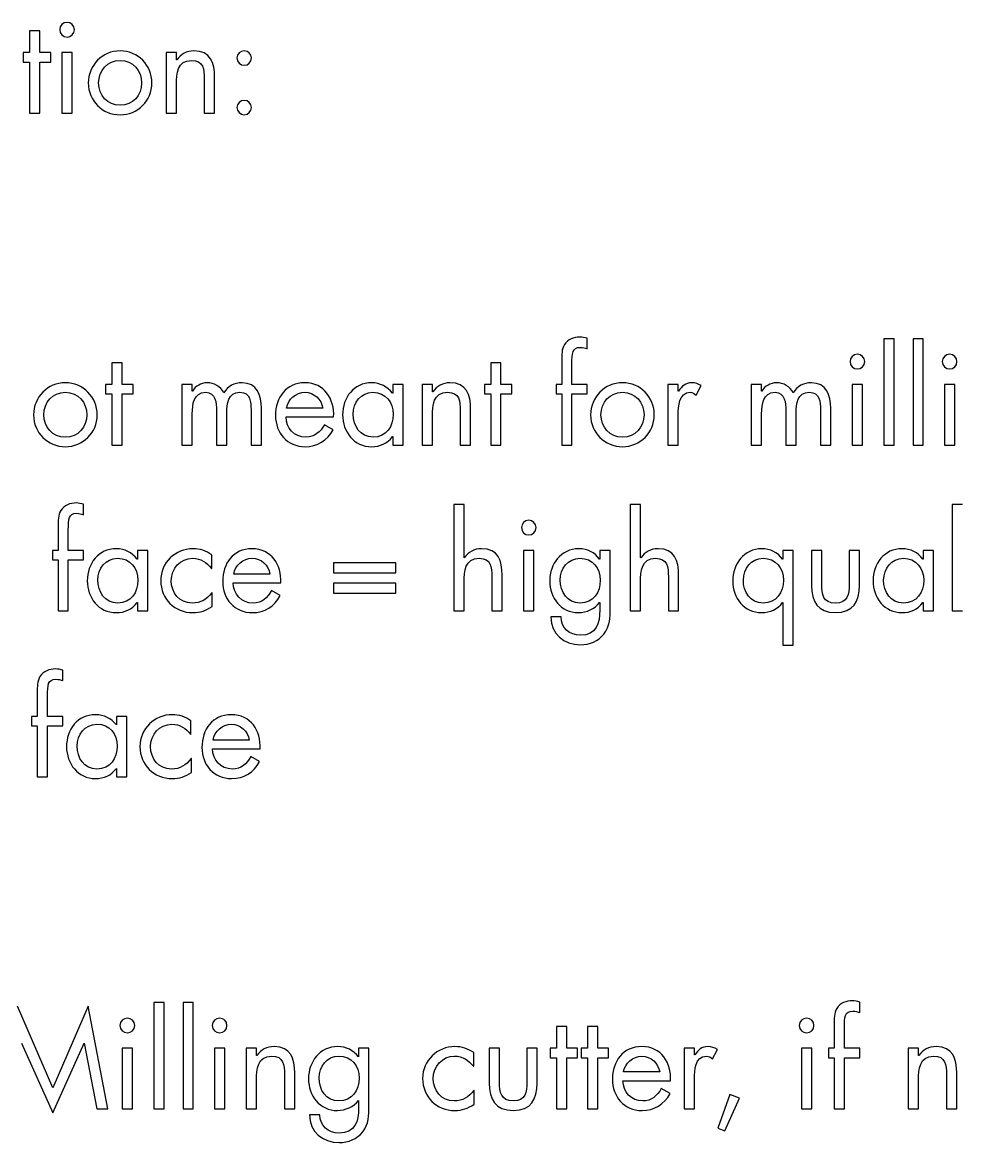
# Model space of a CAD drawing. Extents: x 150 to 6088, y 37 to 2750.
# Drawn here: x 5042 to 5478, y 140 to 661 of the extents above; entities that cross this region are included whole.
import ezdxf

# ---------------------------------------------------------------- set-up
doc = ezdxf.new("R2010")
doc.units = 0
doc.layers.add('00_Layout', color=7, linetype='CONTINUOUS')

msp = doc.modelspace()

# ---------------------------------------------------------------- linework, layer by layer
at = {"layer": '00_Layout', "color": 7}
for p, q in [((5050.037397, 657.561497), (5045.239718, 657.561497)), ((5045.239718, 657.561497), (5045.239718, 647.426204)), ((5050.037397, 647.426204), (5050.037397, 657.561497)), ((5062.691597, 661.4597), (5062.691597, 661.4597)), ((5045.239718, 647.426204), (5042.300997, 647.426204)), ((5042.300997, 647.426204), (5042.300997, 642.988252)), ((5055.075053, 647.426204), (5050.037397, 647.426204)), ((5055.075053, 642.988252), (5055.075053, 647.426204)), ((5065.090569, 647.426204), (5060.292625, 647.426204)), ((5060.292625, 647.426204), (5060.292625, 619.239277)), ((5065.090569, 619.239277), (5065.090569, 647.426204)), ((5113.607903, 647.426204), (5108.810224, 647.426204)), ((5108.810224, 647.426204), (5108.810224, 619.239277)), ((5113.607903, 644.007795), (5113.607903, 647.426204)), ((5145.153311, 648.20585), (5145.153311, 648.20585)), ((5042.300997, 642.988252), (5045.239718, 642.988252)), ((5045.239718, 642.988252), (5045.239718, 619.239277)), ((5050.037397, 642.988252), (5055.075053, 642.988252)), ((5050.037397, 619.239277), (5050.037397, 642.988252)), ((5087.399922, 643.767898), (5087.399922, 643.767898)), ((5113.727759, 644.007795), (5113.607903, 644.007795)), ((5131.359554, 619.239277), (5131.359554, 635.971517)), ((5113.607903, 619.239277), (5113.607903, 632.613062)), ((5126.561875, 635.13189), (5126.561875, 619.239277)), ((5145.153311, 625.176514), (5145.153311, 625.176514)), ((5045.239718, 619.239277), (5050.037397, 619.239277)), ((5060.292625, 619.239277), (5065.090569, 619.239277)), ((5087.399922, 618.459631), (5087.399922, 618.459631)), ((5108.810224, 619.239277), (5113.607903, 619.239277)), ((5126.561875, 619.239277), (5131.359554, 619.239277)), ((5304.859169, 509.589859), (5304.859169, 514.447598)), ((5447.652896, 514.267682), (5442.854952, 514.267682)), ((5442.854952, 514.267682), (5442.854952, 464.790653)), ((5447.652896, 464.790653), (5447.652896, 514.267682)), ((5461.266472, 514.267682), (5456.468529, 514.267682)), ((5456.468529, 514.267682), (5456.468529, 464.790653)), ((5461.266472, 464.790653), (5461.266472, 514.267682)), ((5430.560585, 507.01105), (5430.560585, 507.01105)), ((5473.500779, 507.01105), (5473.500779, 507.01105)), ((5088.359564, 503.112873), (5083.561885, 503.112873)), ((5083.561885, 503.112873), (5083.561885, 492.977554)), ((5088.359564, 492.977554), (5088.359564, 503.112873)), ((5264.677779, 503.112873), (5259.879835, 503.112873)), ((5259.879835, 503.112873), (5259.879835, 492.977554)), ((5264.677779, 492.977554), (5264.677779, 503.112873)), ((5292.924634, 504.19237), (5292.924634, 492.977554)), ((5297.722313, 492.977554), (5297.722313, 502.513143)), ((5083.561885, 492.977554), (5080.623164, 492.977554)), ((5080.623164, 492.977554), (5080.623164, 488.539628)), ((5093.39722, 492.977554), (5088.359564, 492.977554)), ((5093.39722, 488.539628), (5093.39722, 492.977554)), ((5120.98447, 492.977554), (5116.186527, 492.977554)), ((5116.186527, 492.977554), (5116.186527, 464.790653)), ((5120.98447, 489.918977), (5120.98447, 492.977554)), ((5219.098901, 492.977554), (5214.300957, 492.977554)), ((5214.300957, 492.977554), (5214.300957, 488.959441)), ((5219.098901, 464.790653), (5219.098901, 492.977554)), ((5232.772538, 492.977554), (5227.974594, 492.977554)), ((5227.974594, 492.977554), (5227.974594, 464.790653)), ((5232.772538, 489.559145), (5232.772538, 492.977554)), ((5259.879835, 492.977554), (5256.941379, 492.977554)), ((5256.941379, 492.977554), (5256.941379, 488.539628)), ((5269.715434, 492.977554), (5264.677779, 492.977554)), ((5269.715434, 488.539628), (5269.715434, 492.977554)), ((5292.924634, 492.977554), (5290.28595, 492.977554)), ((5290.28595, 492.977554), (5290.28595, 488.539628)), ((5304.859169, 492.977554), (5297.722313, 492.977554)), ((5304.859169, 488.539628), (5304.859169, 492.977554)), ((5347.199554, 492.977554), (5342.40161, 492.977554)), ((5342.40161, 492.977554), (5342.40161, 464.790653)), ((5347.199554, 489.918977), (5347.199554, 492.977554)), ((5355.595558, 488.059833), (5357.87441, 492.437805)), ((5386.001409, 492.977554), (5381.20373, 492.977554)), ((5381.20373, 492.977554), (5381.20373, 464.790653)), ((5386.001409, 489.918977), (5386.001409, 492.977554)), ((5432.959557, 492.977554), (5428.161878, 492.977554)), ((5428.161878, 492.977554), (5428.161878, 464.790653)), ((5432.959557, 464.790653), (5432.959557, 492.977554)), ((5475.899486, 492.977554), (5471.101807, 492.977554)), ((5471.101807, 492.977554), (5471.101807, 464.790653)), ((5475.899486, 464.790653), (5475.899486, 492.977554)), ((5061.911872, 489.319274), (5061.911872, 489.319274)), ((5080.623164, 488.539628), (5083.561885, 488.539628)), ((5083.561885, 488.539628), (5083.561885, 464.790653)), ((5088.359564, 488.539628), (5093.39722, 488.539628)), ((5088.359564, 464.790653), (5088.359564, 488.539628)), ((5121.104326, 489.918977), (5120.98447, 489.918977)), ((5205.065431, 489.319274), (5205.065431, 489.319274)), ((5214.300957, 488.959441), (5214.181101, 488.959441)), ((5232.892394, 489.559145), (5232.772538, 489.559145)), ((5256.941379, 488.539628), (5259.879835, 488.539628)), ((5259.879835, 488.539628), (5259.879835, 464.790653)), ((5264.677779, 488.539628), (5269.715434, 488.539628)), ((5264.677779, 464.790653), (5264.677779, 488.539628)), ((5290.28595, 488.539628), (5292.924634, 488.539628)), ((5292.924634, 488.539628), (5292.924634, 464.790653)), ((5297.722313, 488.539628), (5304.859169, 488.539628)), ((5297.722313, 464.790653), (5297.722313, 488.539628)), ((5321.23155, 489.319274), (5321.23155, 489.319274)), ((5347.31941, 489.918977), (5347.199554, 489.918977)), ((5386.121265, 489.918977), (5386.001409, 489.918977)), ((5132.259135, 480.803201), (5132.259135, 464.790653)), ((5137.057079, 464.790653), (5137.057079, 479.723704)), ((5148.331744, 481.163034), (5148.331744, 464.790653)), ((5153.129423, 464.790653), (5153.129423, 481.94268)), ((5181.736111, 481.94268), (5164.884041, 481.94268)), ((5245.72651, 480.683266), (5245.72651, 464.790653)), ((5250.524189, 464.790653), (5250.524189, 481.522867)), ((5397.276074, 480.803201), (5397.276074, 464.790653)), ((5402.074018, 464.790653), (5402.074018, 479.723704)), ((5413.348683, 481.163034), (5413.348683, 464.790653)), ((5418.146626, 464.790653), (5418.146626, 481.94268)), ((5120.98447, 464.790653), (5120.98447, 479.363871)), ((5164.644065, 477.864587), (5186.773767, 477.864587)), ((5232.772538, 464.790653), (5232.772538, 478.164438)), ((5347.199554, 464.790653), (5347.199554, 478.884103)), ((5386.001409, 464.790653), (5386.001409, 479.363871)), ((5186.534055, 471.927323), (5182.455776, 474.266235)), ((5061.911872, 464.011007), (5061.911872, 464.011007)), ((5083.561885, 464.790653), (5088.359564, 464.790653)), ((5116.186527, 464.790653), (5120.98447, 464.790653)), ((5132.259135, 464.790653), (5137.057079, 464.790653)), ((5148.331744, 464.790653), (5153.129423, 464.790653)), ((5214.181101, 468.68883), (5214.300957, 468.68883)), ((5214.300957, 468.68883), (5214.300957, 464.790653)), ((5214.300957, 464.790653), (5219.098901, 464.790653)), ((5227.974594, 464.790653), (5232.772538, 464.790653)), ((5245.72651, 464.790653), (5250.524189, 464.790653)), ((5259.879835, 464.790653), (5264.677779, 464.790653)), ((5292.924634, 464.790653), (5297.722313, 464.790653)), ((5321.23155, 464.011007), (5321.23155, 464.011007)), ((5342.40161, 464.790653), (5347.199554, 464.790653)), ((5381.20373, 464.790653), (5386.001409, 464.790653)), ((5397.276074, 464.790653), (5402.074018, 464.790653)), ((5413.348683, 464.790653), (5418.146626, 464.790653)), ((5428.161878, 464.790653), (5432.959557, 464.790653)), ((5442.854952, 464.790653), (5447.652896, 464.790653)), ((5456.468529, 464.790653), (5461.266472, 464.790653)), ((5471.101807, 464.790653), (5475.899486, 464.790653)), ((5070.427732, 432.365533), (5070.427732, 437.223299)), ((5242.667933, 437.043383), (5242.667933, 387.566328)), ((5247.465612, 437.043383), (5242.667933, 437.043383)), ((5247.465612, 412.454781), (5247.465612, 437.043383)), ((5324.829875, 437.043383), (5324.829875, 387.566328)), ((5329.627554, 437.043383), (5324.829875, 437.043383)), ((5329.627554, 412.454781), (5329.627554, 437.043383)), ((5479.557872, 437.043383), (5474.760193, 437.043383)), ((5474.760193, 437.043383), (5474.760193, 387.566328)), ((5277.631751, 429.786751), (5277.631751, 429.786751)), ((5058.493462, 426.968045), (5058.493462, 415.753255)), ((5063.291141, 415.753255), (5063.291141, 425.288818)), ((5058.493462, 415.753255), (5055.854514, 415.753255)), ((5055.854514, 415.753255), (5055.854514, 411.315303)), ((5070.427732, 415.753255), (5063.291141, 415.753255)), ((5070.427732, 411.315303), (5070.427732, 415.753255)), ((5086.200569, 412.094949), (5086.200569, 412.094949)), ((5100.234038, 415.753255), (5095.436359, 415.753255)), ((5095.436359, 415.753255), (5095.436359, 411.735116)), ((5100.234038, 387.566328), (5100.234038, 415.753255)), ((5130.040344, 407.357144), (5130.040344, 413.714195)), ((5247.585733, 412.334846), (5247.465612, 412.454781)), ((5280.030458, 415.753255), (5275.232779, 415.753255)), ((5275.232779, 415.753255), (5275.232779, 387.566328)), ((5280.030458, 387.566328), (5280.030458, 415.753255)), ((5301.440759, 412.094949), (5301.440759, 412.094949)), ((5315.474229, 415.753255), (5310.676285, 415.753255)), ((5310.676285, 415.753255), (5310.676285, 411.735116)), ((5315.474229, 388.945677), (5315.474229, 415.753255)), ((5329.74741, 412.334846), (5329.627554, 412.454781)), ((5386.661014, 412.094949), (5386.661014, 412.094949)), ((5400.694483, 415.753255), (5395.896804, 415.753255)), ((5395.896804, 415.753255), (5395.896804, 411.735116)), ((5400.694483, 371.733669), (5400.694483, 415.753255)), ((5414.008288, 415.753255), (5409.210608, 415.753255)), ((5409.210608, 415.753255), (5409.210608, 399.500783)), ((5414.008288, 400.040532), (5414.008288, 415.753255)), ((5431.520227, 415.753255), (5426.722547, 415.753255)), ((5426.722547, 415.753255), (5426.722547, 400.040532)), ((5431.520227, 399.500783), (5431.520227, 415.753255)), ((5451.970622, 412.094949), (5451.970622, 412.094949)), ((5466.004091, 415.753255), (5461.206412, 415.753255)), ((5461.206412, 415.753255), (5461.206412, 411.735116)), ((5466.004091, 387.566328), (5466.004091, 415.753255)), ((5055.854514, 411.315303), (5058.493462, 411.315303)), ((5058.493462, 411.315303), (5058.493462, 387.566328)), ((5063.291141, 411.315303), (5070.427732, 411.315303)), ((5063.291141, 387.566328), (5063.291141, 411.315303)), ((5095.436359, 411.735116), (5095.316239, 411.735116)), ((5129.920224, 407.357144), (5130.040344, 407.357144)), ((5186.653911, 409.935953), (5186.653911, 405.258104)), ((5215.680492, 409.935953), (5186.653911, 409.935953)), ((5215.680492, 405.258104), (5215.680492, 409.935953)), ((5310.676285, 411.735116), (5310.556429, 411.735116)), ((5395.896804, 411.735116), (5395.776948, 411.735116)), ((5461.206412, 411.735116), (5461.086556, 411.735116)), ((5157.147642, 404.718355), (5140.295572, 404.718355)), ((5186.653911, 405.258104), (5215.680492, 405.258104)), ((5260.419584, 403.458941), (5260.419584, 387.566328)), ((5265.217528, 387.566328), (5265.217528, 404.298568)), ((5342.581526, 403.458941), (5342.581526, 387.566328)), ((5347.379205, 387.566328), (5347.379205, 404.298568)), ((5140.055595, 400.640261), (5162.185297, 400.640261)), ((5161.945321, 394.703024), (5157.867307, 397.041936)), ((5186.653911, 400.58028), (5186.653911, 395.902457)), ((5215.680492, 400.58028), (5186.653911, 400.58028)), ((5215.680492, 395.902457), (5215.680492, 400.58028)), ((5247.465612, 387.566328), (5247.465612, 400.940113)), ((5329.627554, 387.566328), (5329.627554, 400.940113)), ((5095.316239, 391.464505), (5095.436359, 391.464505)), ((5095.436359, 391.464505), (5095.436359, 387.566328)), ((5130.220261, 396.082374), (5130.10014, 396.082374)), ((5130.220261, 389.665342), (5130.220261, 396.082374)), ((5186.653911, 395.902457), (5215.680492, 395.902457)), ((5310.556429, 391.464505), (5310.676285, 391.464505)), ((5310.676285, 391.464505), (5310.676285, 388.106077)), ((5395.776948, 391.524486), (5395.896804, 391.524486)), ((5395.896804, 391.524486), (5395.896804, 371.733669)), ((5461.086556, 391.464505), (5461.206412, 391.464505)), ((5461.206412, 391.464505), (5461.206412, 387.566328)), ((5058.493462, 387.566328), (5063.291141, 387.566328)), ((5095.436359, 387.566328), (5100.234038, 387.566328)), ((5242.667933, 387.566328), (5247.465612, 387.566328)), ((5260.419584, 387.566328), (5265.217528, 387.566328)), ((5275.232779, 387.566328), (5280.030458, 387.566328)), ((5324.829875, 387.566328), (5329.627554, 387.566328)), ((5342.581526, 387.566328), (5347.379205, 387.566328)), ((5461.206412, 387.566328), (5466.004091, 387.566328)), ((5474.760193, 387.566328), (5479.557872, 387.566328)), ((5292.624597, 384.807603), (5287.826918, 384.807603)), ((5395.896804, 371.733669), (5400.694483, 371.733669)), ((5060.772314, 355.141234), (5060.772314, 359.998974)), ((5048.838044, 349.74372), (5048.838044, 338.52893)), ((5053.635723, 338.52893), (5053.635723, 348.064519)), ((5048.838044, 338.52893), (5046.199095, 338.52893)), ((5046.199095, 338.52893), (5046.199095, 334.090977)), ((5046.199095, 334.090977), (5048.838044, 334.090977)), ((5048.838044, 334.090977), (5048.838044, 310.342002)), ((5060.772314, 338.52893), (5053.635723, 338.52893)), ((5053.635723, 334.090977), (5060.772314, 334.090977)), ((5053.635723, 310.342002), (5053.635723, 334.090977)), ((5060.772314, 334.090977), (5060.772314, 338.52893)), ((5076.54515, 334.870623), (5076.54515, 334.870623)), ((5085.780941, 334.510791), (5085.66082, 334.510791)), ((5090.57862, 338.52893), (5085.780941, 338.52893)), ((5085.780941, 338.52893), (5085.780941, 334.510791)), ((5090.57862, 310.342002), (5090.57862, 338.52893)), ((5120.384661, 330.132819), (5120.384661, 336.48987)), ((5120.264805, 330.132819), (5120.384661, 330.132819)), ((5130.400177, 323.415936), (5152.529879, 323.415936)), ((5147.492223, 327.494056), (5130.639889, 327.494056)), ((5120.564577, 318.858048), (5120.444721, 318.858048)), ((5120.564577, 312.441043), (5120.564577, 318.858048)), ((5152.289902, 317.478699), (5148.211888, 319.817611)), ((5085.66082, 314.240206), (5085.780941, 314.240206)), ((5085.780941, 314.240206), (5085.780941, 310.342002)), ((5048.838044, 310.342002), (5053.635723, 310.342002)), ((5085.780941, 310.342002), (5090.57862, 310.342002)), ((5056.03443, 165.728819), (5039.602253, 203.691206)), ((5072.526932, 203.691206), (5056.03443, 165.728819)), ((5081.702662, 155.893378), (5072.526932, 203.691206)), ((5107.850318, 205.370433), (5103.052638, 205.370433)), ((5103.052638, 205.370433), (5103.052638, 155.893378)), ((5107.850318, 155.893378), (5107.850318, 205.370433)), ((5121.464159, 205.370433), (5116.666215, 205.370433)), ((5116.666215, 205.370433), (5116.666215, 155.893378)), ((5121.464159, 155.893378), (5121.464159, 205.370433)), ((5431.699878, 200.692584), (5431.699878, 205.55035)), ((5090.758536, 198.113775), (5090.758536, 198.113775)), ((5133.698466, 198.113775), (5133.698466, 198.113775)), ((5406.931493, 198.113775), (5406.931493, 198.113775)), ((5295.323341, 194.215598), (5290.525398, 194.215598)), ((5290.525398, 194.215598), (5290.525398, 184.080306)), ((5295.323341, 184.080306), (5295.323341, 194.215598)), ((5309.716643, 194.215598), (5304.918964, 194.215598)), ((5304.918964, 194.215598), (5304.918964, 184.080306)), ((5309.716643, 184.080306), (5309.716643, 194.215598)), ((5419.765608, 195.295096), (5419.765608, 184.080306)), ((5424.563288, 184.080306), (5424.563288, 193.615868)), ((5041.521272, 186.479172), (5056.03443, 154.034235)), ((5056.03443, 154.034235), (5070.607913, 186.479172)), ((5070.607913, 186.479172), (5070.727769, 186.479172)), ((5070.727769, 186.479172), (5076.54515, 155.893378)), ((5093.157243, 184.080306), (5088.359564, 184.080306)), ((5088.359564, 184.080306), (5088.359564, 155.893378)), ((5093.157243, 155.893378), (5093.157243, 184.080306)), ((5136.097173, 184.080306), (5131.299494, 184.080306)), ((5131.299494, 184.080306), (5131.299494, 155.893378)), ((5136.097173, 155.893378), (5136.097173, 184.080306)), ((5150.910368, 184.080306), (5146.112689, 184.080306)), ((5146.112689, 184.080306), (5146.112689, 155.893378)), ((5150.910368, 180.66187), (5150.910368, 184.080306)), ((5203.206208, 184.080306), (5198.408264, 184.080306)), ((5198.408264, 184.080306), (5198.408264, 180.062167)), ((5203.206208, 157.272728), (5203.206208, 184.080306)), ((5264.017909, 184.080306), (5259.22023, 184.080306)), ((5259.22023, 184.080306), (5259.22023, 167.827833)), ((5264.017909, 168.367582), (5264.017909, 184.080306)), ((5281.529848, 184.080306), (5276.731905, 184.080306)), ((5276.731905, 184.080306), (5276.731905, 168.367582)), ((5281.529848, 167.827833), (5281.529848, 184.080306)), ((5290.525398, 184.080306), (5287.586941, 184.080306)), ((5287.586941, 184.080306), (5287.586941, 179.642353)), ((5300.360997, 184.080306), (5295.323341, 184.080306)), ((5300.360997, 179.642353), (5300.360997, 184.080306)), ((5304.918964, 184.080306), (5301.980244, 184.080306)), ((5301.980244, 184.080306), (5301.980244, 179.642353)), ((5314.754299, 184.080306), (5309.716643, 184.080306)), ((5314.754299, 179.642353), (5314.754299, 184.080306)), ((5354.755773, 184.080306), (5349.957829, 184.080306)), ((5349.957829, 184.080306), (5349.957829, 155.893378)), ((5354.755773, 181.021702), (5354.755773, 184.080306)), ((5363.151777, 179.162585), (5365.430629, 183.540557)), ((5409.330464, 184.080306), (5404.532521, 184.080306)), ((5404.532521, 184.080306), (5404.532521, 155.893378)), ((5409.330464, 155.893378), (5409.330464, 184.080306)), ((5419.765608, 184.080306), (5417.12666, 184.080306)), ((5417.12666, 184.080306), (5417.12666, 179.642353)), ((5431.699878, 184.080306), (5424.563288, 184.080306)), ((5431.699878, 179.642353), (5431.699878, 184.080306)), ((5459.047417, 184.080306), (5454.249473, 184.080306)), ((5454.249473, 184.080306), (5454.249473, 155.893378)), ((5459.047417, 180.66187), (5459.047417, 184.080306)), ((5151.030224, 180.66187), (5150.910368, 180.66187)), ((5189.172474, 180.421999), (5189.172474, 180.421999)), ((5198.408264, 180.062167), (5198.288408, 180.062167)), ((5251.963519, 175.684195), (5251.963519, 182.041246)), ((5287.586941, 179.642353), (5290.525398, 179.642353)), ((5290.525398, 179.642353), (5290.525398, 155.893378)), ((5295.323341, 179.642353), (5300.360997, 179.642353)), ((5295.323341, 155.893378), (5295.323341, 179.642353)), ((5301.980244, 179.642353), (5304.918964, 179.642353)), ((5304.918964, 179.642353), (5304.918964, 155.893378)), ((5309.716643, 179.642353), (5314.754299, 179.642353)), ((5309.716643, 155.893378), (5309.716643, 179.642353)), ((5354.875629, 181.021702), (5354.755773, 181.021702)), ((5417.12666, 179.642353), (5419.765608, 179.642353)), ((5419.765608, 179.642353), (5419.765608, 155.893378)), ((5424.563288, 179.642353), (5431.699878, 179.642353)), ((5424.563288, 155.893378), (5424.563288, 179.642353)), ((5459.167273, 180.66187), (5459.047417, 180.66187)), ((5168.662019, 155.893378), (5168.662019, 172.625618)), ((5251.843398, 175.684195), (5251.963519, 175.684195)), ((5338.563308, 173.045405), (5321.710974, 173.045405)), ((5476.799068, 155.893378), (5476.799068, 172.625618)), ((5150.910368, 155.893378), (5150.910368, 169.267164)), ((5163.86434, 171.785991), (5163.86434, 155.893378)), ((5321.471262, 168.967312), (5343.600963, 168.967312)), ((5354.755773, 155.893378), (5354.755773, 169.986829)), ((5459.047417, 155.893378), (5459.047417, 169.267164)), ((5472.001389, 171.785991), (5472.001389, 155.893378)), ((5252.143435, 164.409424), (5252.023315, 164.409424)), ((5252.143435, 157.992393), (5252.143435, 164.409424)), ((5343.360987, 163.030048), (5339.282973, 165.368986)), ((5371.187949, 162.4903), (5365.610545, 146.897538)), ((5375.626061, 160.931034), (5371.187949, 162.4903)), ((5198.288408, 159.791555), (5198.408264, 159.791555)), ((5198.408264, 159.791555), (5198.408264, 156.433127)), ((5368.849038, 145.578143), (5375.626061, 160.931034)), ((5076.54515, 155.893378), (5081.702662, 155.893378)), ((5088.359564, 155.893378), (5093.157243, 155.893378)), ((5103.052638, 155.893378), (5107.850318, 155.893378)), ((5116.666215, 155.893378), (5121.464159, 155.893378)), ((5131.299494, 155.893378), (5136.097173, 155.893378)), ((5146.112689, 155.893378), (5150.910368, 155.893378)), ((5163.86434, 155.893378), (5168.662019, 155.893378)), ((5180.356577, 153.134653), (5175.558897, 153.134653)), ((5290.525398, 155.893378), (5295.323341, 155.893378)), ((5304.918964, 155.893378), (5309.716643, 155.893378)), ((5349.957829, 155.893378), (5354.755773, 155.893378)), ((5404.532521, 155.893378), (5409.330464, 155.893378)), ((5419.765608, 155.893378), (5424.563288, 155.893378)), ((5454.249473, 155.893378), (5459.047417, 155.893378)), ((5472.001389, 155.893378), (5476.799068, 155.893378)), ((5365.610545, 146.897538), (5368.849038, 145.578143))]:
    msp.add_line(p, q, dxfattribs=at)
for points in [[(5062.691597, 661.4597), (5060.832374, 661.4597), (5059.273188, 659.900408), (5059.273188, 658.041265)], [(5059.273188, 658.041265), (5059.273188, 656.122167), (5060.832374, 654.622855), (5062.691597, 654.622855)], [(5066.110006, 658.041265), (5066.110006, 659.900408), (5064.55082, 661.4597), (5062.691597, 661.4597)], [(5062.691597, 654.622855), (5064.55082, 654.622855), (5066.110006, 656.122167), (5066.110006, 658.041265)], [(5087.399922, 648.20585), (5079.123774, 648.20585), (5072.586992, 641.548922), (5072.586992, 633.272773)], [(5102.213117, 633.272773), (5102.213117, 641.548922), (5095.676071, 648.20585), (5087.399922, 648.20585)], [(5121.764196, 648.20585), (5118.285726, 648.20585), (5115.706838, 646.706539), (5113.727759, 644.007795)], [(5131.359554, 635.971517), (5131.359554, 642.568465), (5129.560391, 648.20585), (5121.764196, 648.20585)], [(5145.153311, 648.20585), (5143.294088, 648.20585), (5141.794698, 646.706539), (5141.794698, 644.907377)], [(5148.51166, 644.907377), (5148.51166, 646.706539), (5147.01227, 648.20585), (5145.153311, 648.20585)], [(5077.384671, 633.332727), (5077.384671, 639.030094), (5081.462685, 643.767898), (5087.399922, 643.767898)], [(5087.399922, 643.767898), (5093.337159, 643.767898), (5097.415438, 639.030094), (5097.415438, 633.332727)], [(5113.607903, 632.613062), (5113.607903, 637.650745), (5114.027796, 643.767898), (5120.624638, 643.767898)], [(5120.624638, 643.767898), (5126.202042, 643.767898), (5126.561875, 639.689778), (5126.561875, 635.13189)], [(5141.794698, 644.907377), (5141.794698, 643.048233), (5143.294088, 641.488967), (5145.153311, 641.488967)], [(5145.153311, 641.488967), (5147.01227, 641.488967), (5148.51166, 643.048233), (5148.51166, 644.907377)], [(5072.586992, 633.272773), (5072.586992, 624.996598), (5079.183834, 618.459631), (5087.399922, 618.459631)], [(5087.399922, 622.897584), (5081.462685, 622.897584), (5077.384671, 627.575407), (5077.384671, 633.332727)], [(5097.415438, 633.332727), (5097.415438, 627.575407), (5093.337159, 622.897584), (5087.399922, 622.897584)], [(5087.399922, 618.459631), (5095.616275, 618.459631), (5102.213117, 624.996598), (5102.213117, 633.272773)], [(5145.153311, 625.176514), (5143.294088, 625.176514), (5141.794698, 623.677203), (5141.794698, 621.87804)], [(5141.794698, 621.87804), (5141.794698, 620.018923), (5143.294088, 618.459631), (5145.153311, 618.459631)], [(5148.51166, 621.87804), (5148.51166, 623.677203), (5147.01227, 625.176514), (5145.153311, 625.176514)], [(5145.153311, 618.459631), (5147.01227, 618.459631), (5148.51166, 620.018923), (5148.51166, 621.87804)], [(5294.184048, 511.508957), (5292.924634, 509.469923), (5292.924634, 506.531282), (5292.924634, 504.19237)], [(5301.440759, 515.047328), (5298.562099, 515.047328), (5295.743234, 514.027811), (5294.184048, 511.508957)], [(5304.859169, 514.447598), (5303.719611, 514.807431), (5302.580053, 515.047328), (5301.440759, 515.047328)], [(5297.722313, 502.513143), (5297.722313, 507.490844), (5297.722313, 510.249543), (5301.620676, 510.249543)], [(5301.620676, 510.249543), (5302.820029, 510.249543), (5303.779671, 509.949691), (5304.859169, 509.589859)], [(5430.560585, 507.01105), (5428.701626, 507.01105), (5427.142176, 505.451784), (5427.142176, 503.592641)], [(5433.978994, 503.592641), (5433.978994, 505.451784), (5432.419808, 507.01105), (5430.560585, 507.01105)], [(5473.500779, 507.01105), (5471.641556, 507.01105), (5470.08237, 505.451784), (5470.08237, 503.592641)], [(5476.919188, 503.592641), (5476.919188, 505.451784), (5475.359738, 507.01105), (5473.500779, 507.01105)], [(5427.142176, 503.592641), (5427.142176, 501.673542), (5428.701626, 500.174231), (5430.560585, 500.174231)], [(5430.560585, 500.174231), (5432.419808, 500.174231), (5433.978994, 501.673542), (5433.978994, 503.592641)], [(5470.08237, 503.592641), (5470.08237, 501.673542), (5471.641556, 500.174231), (5473.500779, 500.174231)], [(5473.500779, 500.174231), (5475.359738, 500.174231), (5476.919188, 501.673542), (5476.919188, 503.592641)], [(5061.911872, 493.7572), (5053.635723, 493.7572), (5047.098677, 487.100298), (5047.098677, 478.824122)], [(5076.724802, 478.824122), (5076.724802, 487.100298), (5070.18802, 493.7572), (5061.911872, 493.7572)], [(5127.881349, 493.7572), (5125.002689, 493.7572), (5122.603717, 492.257889), (5121.104326, 489.918977)], [(5135.677545, 489.079377), (5134.178419, 492.018018), (5131.179638, 493.7572), (5127.881349, 493.7572)], [(5144.13361, 493.7572), (5140.7152, 493.7572), (5137.356851, 492.197934), (5135.677545, 489.079377)], [(5153.129423, 481.94268), (5153.129423, 487.879917), (5151.330261, 493.7572), (5144.13361, 493.7572)], [(5173.400167, 493.7572), (5164.584269, 493.7572), (5159.72653, 486.8604), (5159.72653, 478.524271)], [(5186.773767, 477.864587), (5187.25372, 486.260671), (5182.455776, 493.7572), (5173.400167, 493.7572)], [(5204.525682, 493.7572), (5196.069617, 493.7572), (5190.971901, 486.8604), (5190.971901, 478.824122)], [(5214.181101, 488.959441), (5211.842189, 491.958037), (5208.36372, 493.7572), (5204.525682, 493.7572)], [(5240.92883, 493.7572), (5237.450361, 493.7572), (5234.871473, 492.257889), (5232.892394, 489.559145)], [(5250.524189, 481.522867), (5250.524189, 488.119814), (5248.725026, 493.7572), (5240.92883, 493.7572)], [(5321.23155, 493.7572), (5312.955401, 493.7572), (5306.418355, 487.100298), (5306.418355, 478.824122)], [(5336.04448, 478.824122), (5336.04448, 487.100298), (5329.507698, 493.7572), (5321.23155, 493.7572)], [(5353.556419, 493.7572), (5350.438047, 493.7572), (5348.998716, 492.137953), (5347.31941, 489.918977)], [(5357.87441, 492.437805), (5356.49514, 493.217451), (5355.175665, 493.7572), (5353.556419, 493.7572)], [(5392.898288, 493.7572), (5390.019627, 493.7572), (5387.620655, 492.257889), (5386.121265, 489.918977)], [(5400.694483, 489.079377), (5399.195357, 492.018018), (5396.196576, 493.7572), (5392.898288, 493.7572)], [(5409.150813, 493.7572), (5405.732403, 493.7572), (5402.37379, 492.197934), (5400.694483, 489.079377)], [(5418.146626, 481.94268), (5418.146626, 487.879917), (5416.347464, 493.7572), (5409.150813, 493.7572)], [(5051.896356, 478.884103), (5051.896356, 484.58147), (5055.974634, 489.319274), (5061.911872, 489.319274)], [(5061.911872, 489.319274), (5067.849109, 489.319274), (5071.927123, 484.58147), (5071.927123, 478.884103)], [(5120.98447, 479.363871), (5120.98447, 483.621907), (5121.584279, 489.319274), (5127.22148, 489.319274)], [(5127.22148, 489.319274), (5131.839507, 489.319274), (5132.259135, 484.281592), (5132.259135, 480.803201)], [(5137.057079, 479.723704), (5137.057079, 483.98174), (5137.656624, 489.319274), (5143.174232, 489.319274)], [(5143.174232, 489.319274), (5148.091768, 489.319274), (5148.331744, 484.82134), (5148.331744, 481.163034)], [(5164.884041, 481.94268), (5165.483851, 486.0208), (5169.321888, 489.319274), (5173.459962, 489.319274)], [(5173.459962, 489.319274), (5177.658097, 489.319274), (5181.076506, 486.0208), (5181.736111, 481.94268)], [(5195.889701, 479.183955), (5195.889701, 484.461508), (5199.488027, 489.319274), (5205.065431, 489.319274)], [(5205.065431, 489.319274), (5211.002668, 489.319274), (5214.540934, 484.761386), (5214.540934, 479.124001)], [(5232.772538, 478.164438), (5232.772538, 483.202094), (5233.192166, 489.319274), (5239.789272, 489.319274)], [(5239.789272, 489.319274), (5245.366677, 489.319274), (5245.72651, 485.241154), (5245.72651, 480.683266)], [(5311.216034, 478.884103), (5311.216034, 484.58147), (5315.294313, 489.319274), (5321.23155, 489.319274)], [(5321.23155, 489.319274), (5327.168787, 489.319274), (5331.246801, 484.58147), (5331.246801, 478.884103)], [(5347.199554, 478.884103), (5347.199554, 482.54241), (5347.439266, 489.319274), (5352.716898, 489.319274)], [(5352.716898, 489.319274), (5353.976312, 489.319274), (5354.635917, 488.719544), (5355.595558, 488.059833)], [(5386.001409, 479.363871), (5386.001409, 483.621907), (5386.601218, 489.319274), (5392.238418, 489.319274)], [(5392.238418, 489.319274), (5396.856446, 489.319274), (5397.276074, 484.281592), (5397.276074, 480.803201)], [(5402.074018, 479.723704), (5402.074018, 483.98174), (5402.673827, 489.319274), (5408.191171, 489.319274)], [(5408.191171, 489.319274), (5413.108971, 489.319274), (5413.348683, 484.82134), (5413.348683, 481.163034)], [(5047.098677, 478.824122), (5047.098677, 470.547974), (5053.695519, 464.011007), (5061.911872, 464.011007)], [(5061.911872, 468.448933), (5055.974634, 468.448933), (5051.896356, 473.126783), (5051.896356, 478.884103)], [(5071.927123, 478.884103), (5071.927123, 473.126783), (5067.849109, 468.448933), (5061.911872, 468.448933)], [(5061.911872, 464.011007), (5070.12796, 464.011007), (5076.724802, 470.547974), (5076.724802, 478.824122)], [(5159.72653, 478.524271), (5159.72653, 470.428012), (5165.124018, 464.011007), (5173.520023, 464.011007)], [(5173.879855, 468.448933), (5168.422307, 468.448933), (5164.704125, 472.646988), (5164.644065, 477.864587)], [(5190.971901, 478.824122), (5190.971901, 471.027742), (5196.189473, 464.011007), (5204.465622, 464.011007)], [(5205.125227, 468.448933), (5199.128194, 468.448933), (5195.889701, 473.666531), (5195.889701, 479.183955)], [(5214.540934, 479.124001), (5214.540934, 473.426634), (5211.302441, 468.448933), (5205.125227, 468.448933)], [(5306.418355, 478.824122), (5306.418355, 470.547974), (5313.015197, 464.011007), (5321.23155, 464.011007)], [(5321.23155, 468.448933), (5315.294313, 468.448933), (5311.216034, 473.126783), (5311.216034, 478.884103)], [(5331.246801, 478.884103), (5331.246801, 473.126783), (5327.168787, 468.448933), (5321.23155, 468.448933)], [(5321.23155, 464.011007), (5329.447638, 464.011007), (5336.04448, 470.547974), (5336.04448, 478.824122)], [(5173.520023, 464.011007), (5179.277344, 464.011007), (5183.835311, 466.889667), (5186.534055, 471.927323)], [(5182.455776, 474.266235), (5180.596818, 470.907806), (5177.957869, 468.448933), (5173.879855, 468.448933)], [(5204.465622, 464.011007), (5208.42378, 464.011007), (5211.722333, 465.570273), (5214.181101, 468.68883)], [(5059.752876, 434.284658), (5058.493462, 432.245598), (5058.493462, 429.306957), (5058.493462, 426.968045)], [(5067.009323, 437.823002), (5064.130663, 437.823002), (5061.312062, 436.803486), (5059.752876, 434.284658)], [(5063.291141, 425.288818), (5063.291141, 430.266519), (5063.291141, 433.025244), (5067.189239, 433.025244)], [(5070.427732, 437.223299), (5069.288439, 437.583132), (5068.148881, 437.823002), (5067.009323, 437.823002)], [(5067.189239, 433.025244), (5068.388857, 433.025244), (5069.348235, 432.725366), (5070.427732, 432.365533)], [(5277.631751, 429.786751), (5275.772528, 429.786751), (5274.213341, 428.227459), (5274.213341, 426.368315)], [(5281.05016, 426.368315), (5281.05016, 428.227459), (5279.490709, 429.786751), (5277.631751, 429.786751)], [(5274.213341, 426.368315), (5274.213341, 424.449217), (5275.772528, 422.949906), (5277.631751, 422.949906)], [(5277.631751, 422.949906), (5279.490709, 422.949906), (5281.05016, 424.449217), (5281.05016, 426.368315)], [(5085.66082, 416.532875), (5077.204755, 416.532875), (5072.107039, 409.636075), (5072.107039, 401.599824)], [(5077.024839, 401.959656), (5077.024839, 407.237209), (5080.623164, 412.094949), (5086.200569, 412.094949)], [(5095.316239, 411.735116), (5092.977327, 414.733712), (5089.499122, 416.532875), (5085.66082, 416.532875)], [(5086.200569, 412.094949), (5092.137806, 412.094949), (5095.676071, 407.537061), (5095.676071, 401.899675)], [(5121.344303, 416.532875), (5113.068154, 416.532875), (5106.291131, 410.055889), (5106.291131, 401.659778)], [(5111.208931, 401.659778), (5111.208931, 407.297164), (5115.347005, 412.094949), (5121.164387, 412.094949)], [(5121.164387, 412.094949), (5124.942628, 412.094949), (5127.701433, 410.175824), (5129.920224, 407.357144)], [(5130.040344, 413.714195), (5127.521516, 415.513358), (5124.402879, 416.532875), (5121.344303, 416.532875)], [(5148.811433, 416.532875), (5139.995535, 416.532875), (5135.137796, 409.636075), (5135.137796, 401.299946)], [(5140.295572, 404.718355), (5140.895117, 408.796475), (5144.733419, 412.094949), (5148.871493, 412.094949)], [(5162.185297, 400.640261), (5162.664986, 409.036372), (5157.867307, 416.532875), (5148.811433, 416.532875)], [(5148.871493, 412.094949), (5153.069628, 412.094949), (5156.488037, 408.796475), (5157.147642, 404.718355)], [(5247.465612, 400.940113), (5247.465612, 405.977795), (5247.885505, 412.094949), (5254.482347, 412.094949)], [(5255.621905, 416.532875), (5252.143435, 416.532875), (5249.564812, 415.03359), (5247.585733, 412.334846)], [(5254.482347, 412.094949), (5260.059751, 412.094949), (5260.419584, 408.016829), (5260.419584, 403.458941)], [(5265.217528, 404.298568), (5265.217528, 410.895489), (5263.418365, 416.532875), (5255.621905, 416.532875)], [(5300.960806, 416.532875), (5292.624597, 416.532875), (5287.34723, 409.456159), (5287.34723, 401.539843)], [(5292.264765, 401.959656), (5292.264765, 407.237209), (5295.86309, 412.094949), (5301.440759, 412.094949)], [(5310.556429, 411.735116), (5308.277578, 414.793693), (5304.859169, 416.532875), (5300.960806, 416.532875)], [(5301.440759, 412.094949), (5307.377996, 412.094949), (5310.916262, 407.537061), (5310.916262, 401.899675)], [(5329.627554, 400.940113), (5329.627554, 405.977795), (5330.047447, 412.094949), (5336.644289, 412.094949)], [(5337.783847, 416.532875), (5334.305377, 416.532875), (5331.726489, 415.03359), (5329.74741, 412.334846)], [(5336.644289, 412.094949), (5342.221694, 412.094949), (5342.581526, 408.016829), (5342.581526, 403.458941)], [(5347.379205, 404.298568), (5347.379205, 410.895489), (5345.580043, 416.532875), (5337.783847, 416.532875)], [(5386.061469, 416.532875), (5377.72526, 416.532875), (5372.567748, 409.396204), (5372.567748, 401.539843)], [(5377.485284, 401.959656), (5377.485284, 407.237209), (5381.083609, 412.094949), (5386.661014, 412.094949)], [(5395.776948, 411.735116), (5393.438036, 414.853674), (5389.899507, 416.532875), (5386.061469, 416.532875)], [(5386.661014, 412.094949), (5392.598251, 412.094949), (5396.136781, 407.537061), (5396.136781, 401.899675)], [(5451.430873, 416.532875), (5442.974808, 416.532875), (5437.877357, 409.636075), (5437.877357, 401.599824)], [(5442.794892, 401.959656), (5442.794892, 407.237209), (5446.393217, 412.094949), (5451.970622, 412.094949)], [(5461.086556, 411.735116), (5458.747644, 414.733712), (5455.269175, 416.532875), (5451.430873, 416.532875)], [(5451.970622, 412.094949), (5457.907859, 412.094949), (5461.446389, 407.537061), (5461.446389, 401.899675)], [(5072.107039, 401.599824), (5072.107039, 393.803416), (5077.324611, 386.786682), (5085.60076, 386.786682)], [(5086.260629, 391.224634), (5080.263332, 391.224634), (5077.024839, 396.442206), (5077.024839, 401.959656)], [(5095.676071, 401.899675), (5095.676071, 396.202309), (5092.437578, 391.224634), (5086.260629, 391.224634)], [(5106.291131, 401.659778), (5106.291131, 393.143732), (5112.768117, 386.786682), (5121.284243, 386.786682)], [(5120.92441, 391.224634), (5115.047233, 391.224634), (5111.208931, 396.082374), (5111.208931, 401.659778)], [(5287.34723, 401.539843), (5287.34723, 393.683481), (5292.564802, 386.786682), (5300.78089, 386.786682)], [(5301.500555, 391.224634), (5295.503258, 391.224634), (5292.264765, 396.442206), (5292.264765, 401.959656)], [(5310.916262, 401.899675), (5310.916262, 396.202309), (5307.677769, 391.224634), (5301.500555, 391.224634)], [(5372.567748, 401.539843), (5372.567748, 393.563546), (5377.6652, 386.786682), (5386.121265, 386.786682)], [(5386.721074, 391.224634), (5380.723777, 391.224634), (5377.485284, 396.442206), (5377.485284, 401.959656)], [(5396.136781, 401.899675), (5396.136781, 396.202309), (5392.898288, 391.224634), (5386.721074, 391.224634)], [(5437.877357, 401.599824), (5437.877357, 393.803416), (5443.094929, 386.786682), (5451.371077, 386.786682)], [(5452.030682, 391.224634), (5446.033385, 391.224634), (5442.794892, 396.442206), (5442.794892, 401.959656)], [(5461.446389, 401.899675), (5461.446389, 396.202309), (5458.207896, 391.224634), (5452.030682, 391.224634)], [(5135.137796, 401.299946), (5135.137796, 393.203713), (5140.535284, 386.786682), (5148.931553, 386.786682)], [(5149.291386, 391.224634), (5143.833837, 391.224634), (5140.115656, 395.422689), (5140.055595, 400.640261)], [(5157.867307, 397.041936), (5156.008084, 393.683481), (5153.3694, 391.224634), (5149.291386, 391.224634)], [(5409.210608, 399.500783), (5409.210608, 392.004254), (5412.029209, 386.786682), (5420.365417, 386.786682)], [(5420.365417, 391.224634), (5414.548036, 391.224634), (5414.008288, 395.302728), (5414.008288, 400.040532)], [(5426.722547, 400.040532), (5426.722547, 395.302728), (5426.182799, 391.224634), (5420.365417, 391.224634)], [(5420.365417, 386.786682), (5428.701626, 386.786682), (5431.520227, 392.004254), (5431.520227, 399.500783)], [(5085.60076, 386.786682), (5089.558918, 386.786682), (5092.857471, 388.345974), (5095.316239, 391.464505)], [(5130.10014, 396.082374), (5127.761228, 393.023797), (5124.942628, 391.224634), (5120.92441, 391.224634)], [(5148.931553, 386.786682), (5154.688874, 386.786682), (5159.246577, 389.665342), (5161.945321, 394.703024)], [(5300.78089, 386.786682), (5304.559132, 386.786682), (5308.277578, 388.52589), (5310.556429, 391.464505)], [(5386.121265, 386.786682), (5389.899507, 386.786682), (5393.497832, 388.465909), (5395.776948, 391.524486)], [(5451.371077, 386.786682), (5455.329235, 386.786682), (5458.627524, 388.345974), (5461.086556, 391.464505)], [(5121.284243, 386.786682), (5124.642856, 386.786682), (5127.461456, 387.806198), (5130.220261, 389.665342)], [(5310.676285, 388.106077), (5310.676285, 381.749026), (5309.057039, 376.291557), (5301.620676, 376.291557)], [(5312.595568, 376.831306), (5315.474229, 380.549566), (5315.474229, 384.44777), (5315.474229, 388.945677)], [(5287.826918, 384.807603), (5288.006834, 376.831306), (5293.824215, 371.853604), (5301.680471, 371.853604)], [(5301.620676, 376.291557), (5296.462899, 376.291557), (5292.684657, 379.590031), (5292.624597, 384.807603)], [(5301.680471, 371.853604), (5305.878606, 371.853604), (5309.95662, 373.472851), (5312.595568, 376.831306)], [(5057.353904, 360.598704), (5054.475244, 360.598704), (5051.656644, 359.57916), (5050.097458, 357.060333)], [(5060.772314, 359.998974), (5059.63302, 360.358806), (5058.493462, 360.598704), (5057.353904, 360.598704)], [(5050.097458, 357.060333), (5048.838044, 355.021273), (5048.838044, 352.082631), (5048.838044, 349.74372)], [(5053.635723, 348.064519), (5053.635723, 353.042194), (5053.635723, 355.800919), (5057.533821, 355.800919)], [(5057.533821, 355.800919), (5058.733439, 355.800919), (5059.692816, 355.501067), (5060.772314, 355.141234)], [(5076.005401, 339.308576), (5067.549336, 339.308576), (5062.45162, 332.411776), (5062.45162, 324.375498)], [(5085.66082, 334.510791), (5083.321908, 337.509413), (5079.843439, 339.308576), (5076.005401, 339.308576)], [(5111.688884, 339.308576), (5103.412736, 339.308576), (5096.635713, 332.831563), (5096.635713, 324.435479)], [(5120.384661, 336.48987), (5117.865833, 338.289032), (5114.747461, 339.308576), (5111.688884, 339.308576)], [(5139.156014, 339.308576), (5130.340117, 339.308576), (5125.482377, 332.411776), (5125.482377, 324.075647)], [(5152.529879, 323.415936), (5153.009567, 331.812047), (5148.211888, 339.308576), (5139.156014, 339.308576)], [(5067.36942, 324.735331), (5067.36942, 330.012884), (5070.967746, 334.870623), (5076.54515, 334.870623)], [(5076.54515, 334.870623), (5082.482387, 334.870623), (5086.020652, 330.312735), (5086.020652, 324.67535)], [(5101.553512, 324.435479), (5101.553512, 330.072865), (5105.691587, 334.870623), (5111.508968, 334.870623)], [(5111.508968, 334.870623), (5115.28721, 334.870623), (5118.04575, 332.951525), (5120.264805, 330.132819)], [(5130.639889, 327.494056), (5131.239698, 331.572149), (5135.078, 334.870623), (5139.216074, 334.870623)], [(5139.216074, 334.870623), (5143.413944, 334.870623), (5146.832354, 331.572149), (5147.492223, 327.494056)], [(5062.45162, 324.375498), (5062.45162, 316.579118), (5067.669192, 309.562356), (5075.945341, 309.562356)], [(5076.604946, 314.000309), (5070.607913, 314.000309), (5067.36942, 319.217881), (5067.36942, 324.735331)], [(5086.020652, 324.67535), (5086.020652, 318.97801), (5082.78216, 314.000309), (5076.604946, 314.000309)], [(5096.635713, 324.435479), (5096.635713, 315.919407), (5103.112699, 309.562356), (5111.628824, 309.562356)], [(5111.268991, 314.000309), (5105.391815, 314.000309), (5101.553512, 318.858048), (5101.553512, 324.435479)], [(5125.482377, 324.075647), (5125.482377, 315.979388), (5130.879865, 309.562356), (5139.27587, 309.562356)], [(5139.635703, 314.000309), (5134.178419, 314.000309), (5130.459973, 318.198364), (5130.400177, 323.415936)], [(5120.444721, 318.858048), (5118.10581, 315.799472), (5115.28721, 314.000309), (5111.268991, 314.000309)], [(5148.211888, 319.817611), (5146.352665, 316.459156), (5143.713981, 314.000309), (5139.635703, 314.000309)], [(5075.945341, 309.562356), (5079.903499, 309.562356), (5083.202052, 311.121648), (5085.66082, 314.240206)], [(5139.27587, 309.562356), (5145.033191, 309.562356), (5149.591158, 312.441043), (5152.289902, 317.478699)], [(5111.628824, 309.562356), (5114.987173, 309.562356), (5117.806038, 310.5819), (5120.564577, 312.441043)], [(5428.281469, 206.150053), (5425.402809, 206.150053), (5422.584209, 205.130536), (5421.025022, 202.611708)], [(5431.699878, 205.55035), (5430.560585, 205.910182), (5429.421027, 206.150053), (5428.281469, 206.150053)], [(5090.758536, 198.113775), (5088.899313, 198.113775), (5087.340127, 196.554509), (5087.340127, 194.695366)], [(5094.176945, 194.695366), (5094.176945, 196.554509), (5092.617494, 198.113775), (5090.758536, 198.113775)], [(5133.698466, 198.113775), (5131.839242, 198.113775), (5130.280056, 196.554509), (5130.280056, 194.695366)], [(5137.116875, 194.695366), (5137.116875, 196.554509), (5135.557424, 198.113775), (5133.698466, 198.113775)], [(5406.931493, 198.113775), (5405.072269, 198.113775), (5403.513083, 196.554509), (5403.513083, 194.695366)], [(5410.349902, 194.695366), (5410.349902, 196.554509), (5408.790716, 198.113775), (5406.931493, 198.113775)], [(5421.025022, 202.611708), (5419.765608, 200.572648), (5419.765608, 197.634007), (5419.765608, 195.295096)], [(5424.563288, 193.615868), (5424.563288, 198.593569), (5424.563288, 201.352294), (5428.461385, 201.352294)], [(5428.461385, 201.352294), (5429.661004, 201.352294), (5430.620381, 201.052416), (5431.699878, 200.692584)], [(5087.340127, 194.695366), (5087.340127, 192.776268), (5088.899313, 191.276957), (5090.758536, 191.276957)], [(5090.758536, 191.276957), (5092.617494, 191.276957), (5094.176945, 192.776268), (5094.176945, 194.695366)], [(5130.280056, 194.695366), (5130.280056, 192.776268), (5131.839242, 191.276957), (5133.698466, 191.276957)], [(5133.698466, 191.276957), (5135.557424, 191.276957), (5137.116875, 192.776268), (5137.116875, 194.695366)], [(5403.513083, 194.695366), (5403.513083, 192.776268), (5405.072269, 191.276957), (5406.931493, 191.276957)], [(5406.931493, 191.276957), (5408.790716, 191.276957), (5410.349902, 192.776268), (5410.349902, 194.695366)], [(5159.06666, 184.859925), (5155.588191, 184.859925), (5153.009303, 183.36064), (5151.030224, 180.66187)], [(5168.662019, 172.625618), (5168.662019, 179.22254), (5166.862856, 184.859925), (5159.06666, 184.859925)], [(5188.692786, 184.859925), (5180.356577, 184.859925), (5175.079209, 177.783209), (5175.079209, 169.866893)], [(5198.288408, 180.062167), (5196.009557, 183.120743), (5192.590883, 184.859925), (5188.692786, 184.859925)], [(5243.267477, 184.859925), (5234.991329, 184.859925), (5228.214571, 178.382939), (5228.214571, 169.986829)], [(5251.963519, 182.041246), (5249.444691, 183.840408), (5246.326054, 184.859925), (5243.267477, 184.859925)], [(5330.227099, 184.859925), (5321.411201, 184.859925), (5316.553462, 177.963126), (5316.553462, 169.626996)], [(5343.600963, 168.967312), (5344.080652, 177.363422), (5339.282973, 184.859925), (5330.227099, 184.859925)], [(5361.112638, 184.859925), (5357.994266, 184.859925), (5356.554935, 183.240679), (5354.875629, 181.021702)], [(5365.430629, 183.540557), (5364.051359, 184.320176), (5362.731884, 184.859925), (5361.112638, 184.859925)], [(5467.203445, 184.859925), (5463.72524, 184.859925), (5461.146352, 183.36064), (5459.167273, 180.66187)], [(5476.799068, 172.625618), (5476.799068, 179.22254), (5474.999905, 184.859925), (5467.203445, 184.859925)], [(5150.910368, 169.267164), (5150.910368, 174.304819), (5151.330261, 180.421999), (5157.927102, 180.421999)], [(5157.927102, 180.421999), (5163.504507, 180.421999), (5163.86434, 176.343879), (5163.86434, 171.785991)], [(5179.996744, 170.286707), (5179.996744, 175.564233), (5183.59507, 180.421999), (5189.172474, 180.421999)], [(5189.172474, 180.421999), (5195.109711, 180.421999), (5198.648241, 175.864111), (5198.648241, 170.226726)], [(5233.132106, 169.986829), (5233.132106, 175.624214), (5237.27018, 180.421999), (5243.087561, 180.421999)], [(5243.087561, 180.421999), (5246.865803, 180.421999), (5249.624607, 178.502875), (5251.843398, 175.684195)], [(5321.710974, 173.045405), (5322.310783, 177.123525), (5326.149085, 180.421999), (5330.287159, 180.421999)], [(5330.287159, 180.421999), (5334.485029, 180.421999), (5337.903438, 177.123525), (5338.563308, 173.045405)], [(5354.755773, 169.986829), (5354.755773, 173.645135), (5354.995485, 180.421999), (5360.273117, 180.421999)], [(5360.273117, 180.421999), (5361.532531, 180.421999), (5362.192136, 179.822269), (5363.151777, 179.162585)], [(5459.047417, 169.267164), (5459.047417, 174.304819), (5459.467045, 180.421999), (5466.064152, 180.421999)], [(5466.064152, 180.421999), (5471.641556, 180.421999), (5472.001389, 176.343879), (5472.001389, 171.785991)], [(5175.079209, 169.866893), (5175.079209, 162.010532), (5180.296781, 155.113732), (5188.512869, 155.113732)], [(5189.232534, 159.551685), (5183.235237, 159.551685), (5179.996744, 164.769257), (5179.996744, 170.286707)], [(5198.648241, 170.226726), (5198.648241, 164.52936), (5195.409748, 159.551685), (5189.232534, 159.551685)], [(5228.214571, 169.986829), (5228.214571, 161.470783), (5234.691556, 155.113732), (5243.207417, 155.113732)], [(5242.847585, 159.551685), (5236.970408, 159.551685), (5233.132106, 164.409424), (5233.132106, 169.986829)], [(5259.22023, 167.827833), (5259.22023, 160.331304), (5262.03883, 155.113732), (5270.375039, 155.113732)], [(5270.375039, 159.551685), (5264.557658, 159.551685), (5264.017909, 163.629778), (5264.017909, 168.367582)], [(5276.731905, 168.367582), (5276.731905, 163.629778), (5276.192156, 159.551685), (5270.375039, 159.551685)], [(5270.375039, 155.113732), (5278.710984, 155.113732), (5281.529848, 160.331304), (5281.529848, 167.827833)], [(5316.553462, 169.626996), (5316.553462, 161.530764), (5321.95095, 155.113732), (5330.346955, 155.113732)], [(5330.706787, 159.551685), (5325.249503, 159.551685), (5321.531057, 163.749713), (5321.471262, 168.967312)], [(5252.023315, 164.409424), (5249.684403, 161.350847), (5246.865803, 159.551685), (5242.847585, 159.551685)], [(5330.346955, 155.113732), (5336.104276, 155.113732), (5340.662243, 157.992393), (5343.360987, 163.030048)], [(5339.282973, 165.368986), (5337.42375, 162.010532), (5334.785066, 159.551685), (5330.706787, 159.551685)], [(5188.512869, 155.113732), (5192.291111, 155.113732), (5196.009557, 156.852914), (5198.288408, 159.791555)], [(5198.408264, 156.433127), (5198.408264, 150.076077), (5196.789018, 144.618607), (5189.35239, 144.618607)], [(5200.327548, 145.158356), (5203.206208, 148.876617), (5203.206208, 152.774821), (5203.206208, 157.272728)], [(5243.207417, 155.113732), (5246.566031, 155.113732), (5249.384631, 156.133249), (5252.143435, 157.992393)], [(5175.558897, 153.134653), (5175.738814, 145.158356), (5181.556195, 140.180655), (5189.412451, 140.180655)], [(5189.35239, 144.618607), (5184.194879, 144.618607), (5180.416637, 147.917081), (5180.356577, 153.134653)], [(5189.412451, 140.180655), (5193.610585, 140.180655), (5197.688599, 141.799901), (5200.327548, 145.158356)]]:
    msp.add_open_spline(points, degree=3, dxfattribs=at)

doc.saveas('drawing.dxf')
